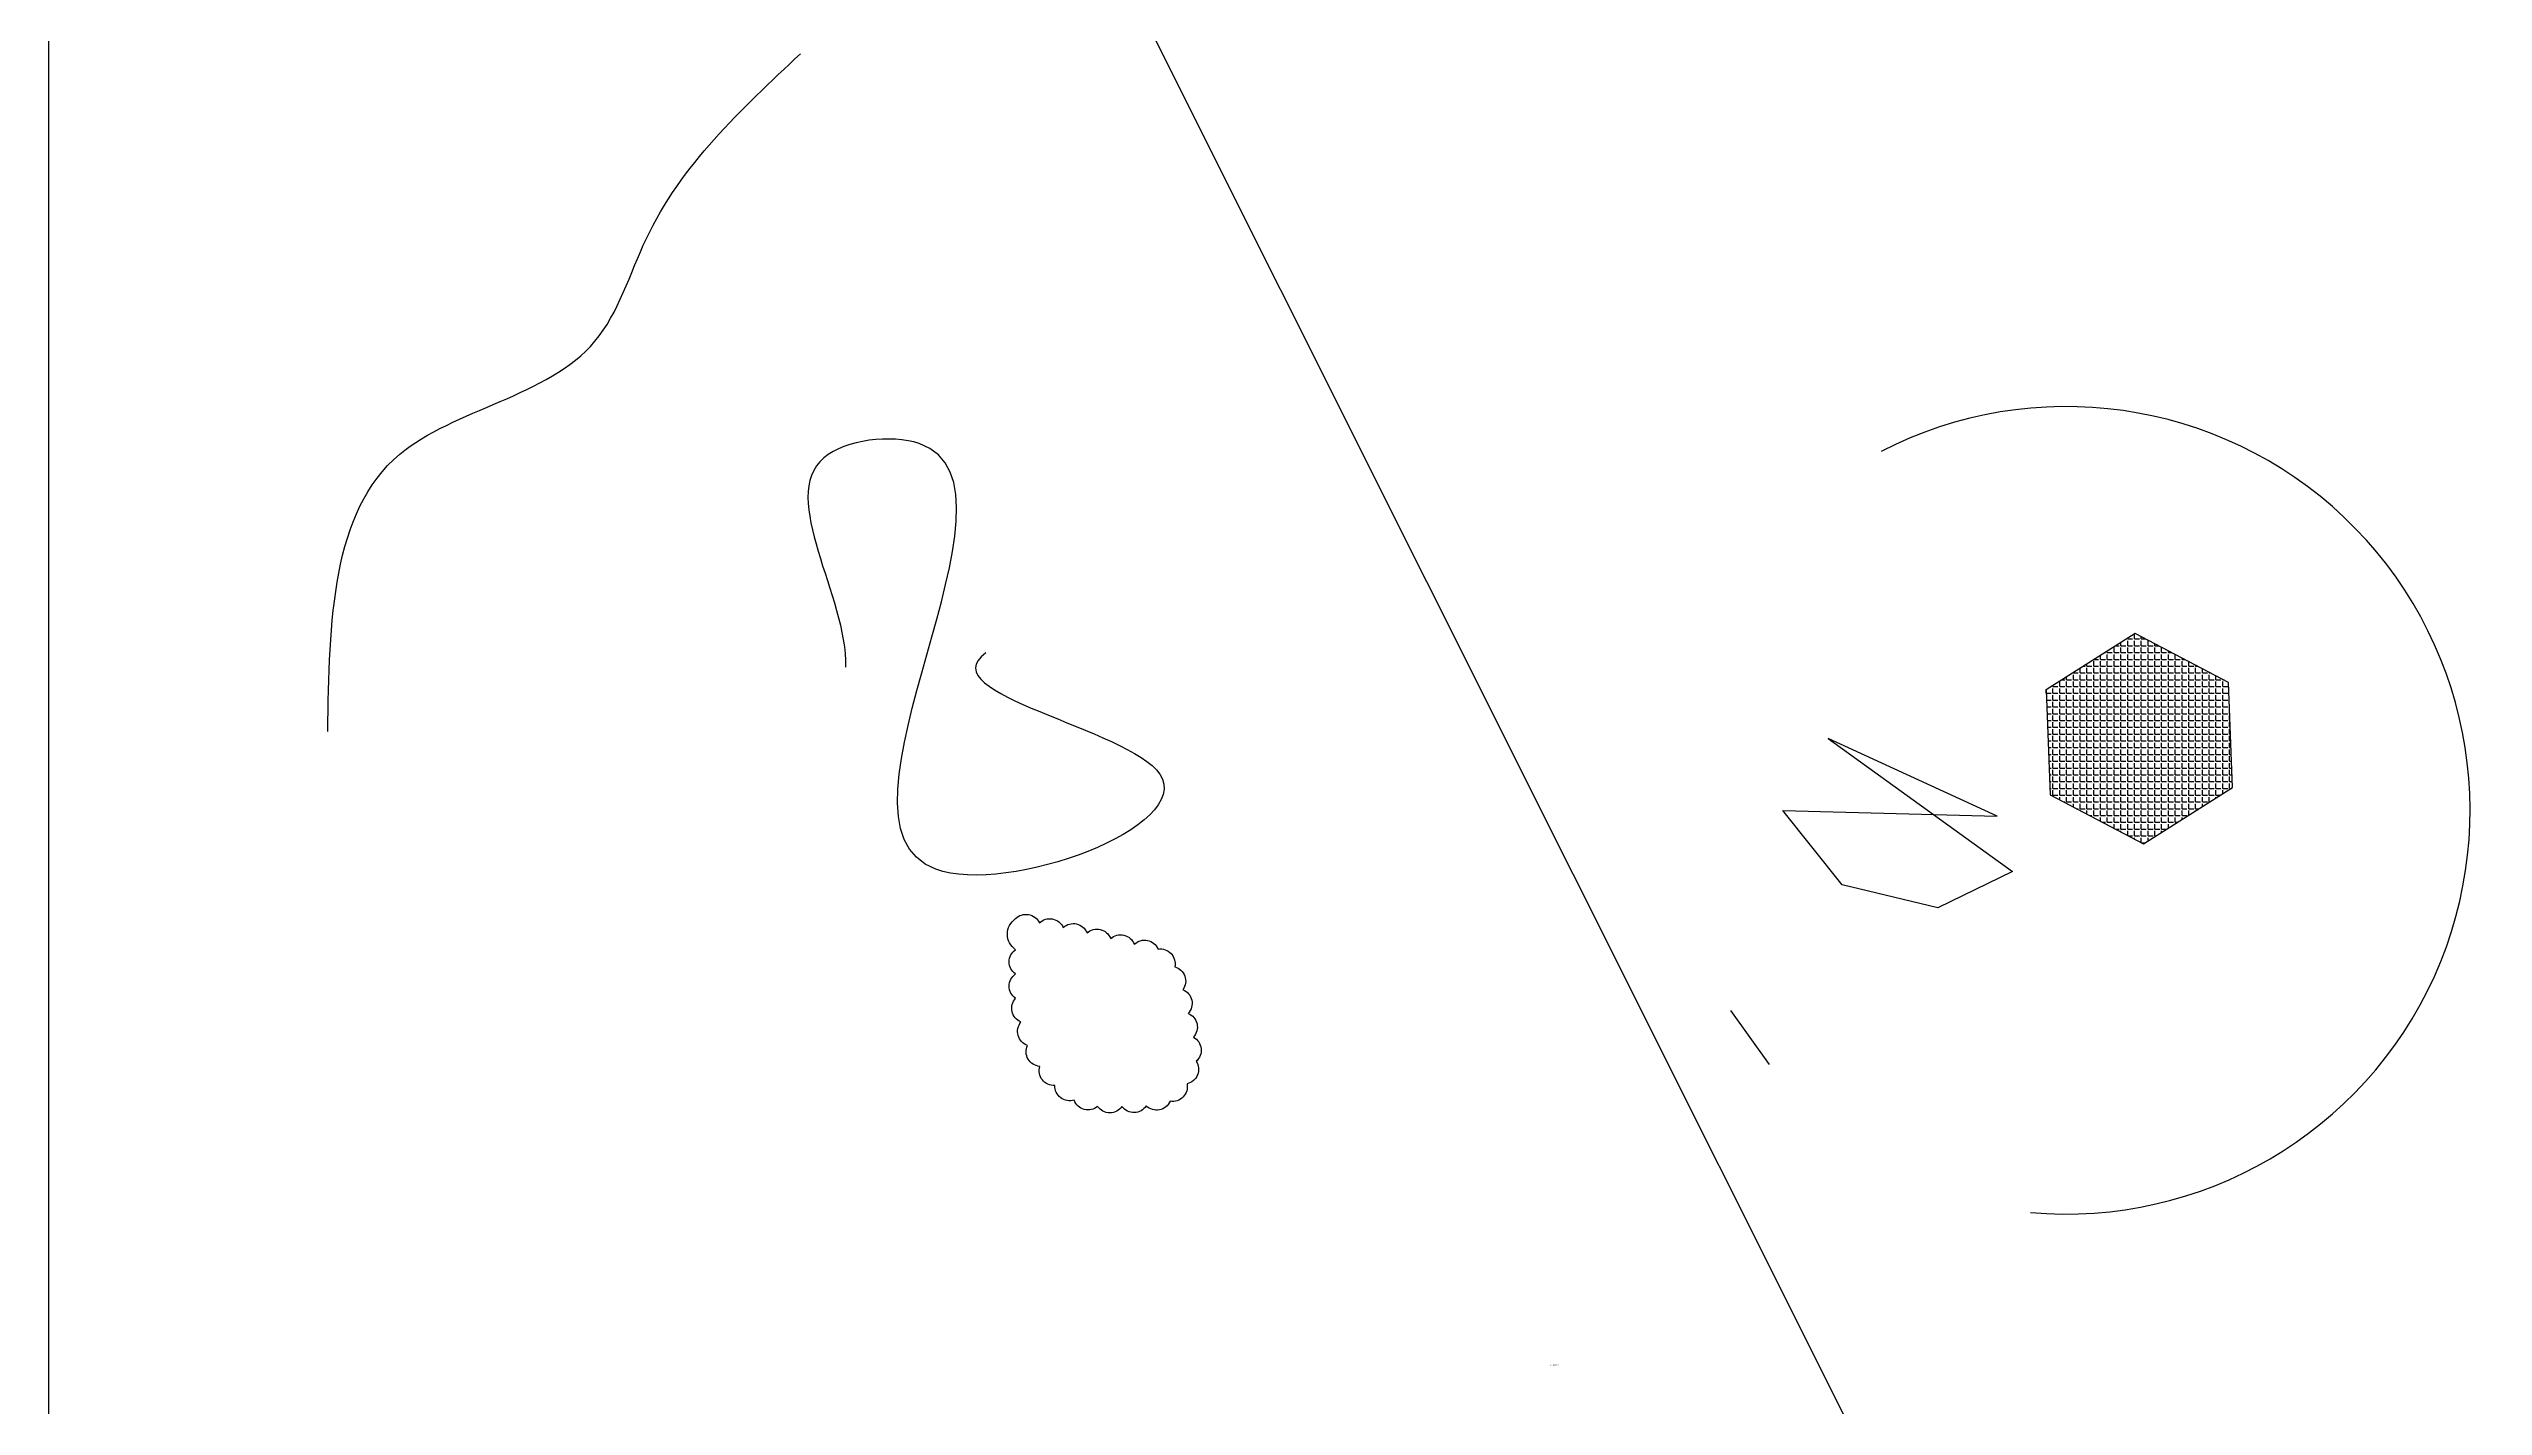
# Model space of a CAD drawing. Header units: millimetres. Extents: x -2750778 to 731427, y -1983468 to 1712338.
# Drawn here: x -3088 to 1919, y -84 to 2709 of the extents above; entities that cross this region are included whole.
import ezdxf

# ---------------------------------------------------------------- set-up
doc = ezdxf.new("R2010")
doc.units = ezdxf.units.MM
doc.layers.add('Tavolo 2', color=2, linetype='Continuous')
doc.layers.add('Tavolo 3', color=4, linetype='Continuous')
doc.dimstyles.new('ISO-25', dxfattribs={"dimtxt": 2.5, "dimasz": 2.5, "dimexe": 1.25, "dimexo": 0.625, "dimtad": 1, "dimtxsty": 'Standard', "dimcen": 2.5, "dimadec": 0, "dimazin": 0, "dimtfac": 1, "dimtmove": 0, "dimatfit": 3, "dimfxl": 1, "dimarcsym": 0})

# ---------------------------------------------------------------- blocks, each defined once
blk = doc.blocks.new('*D5')
at = {"layer": 'Defpoints', "color": 0}
for p in [(3869.5, 4177.6), (4398, 4177.6), (0, 0)]:
    blk.add_point(p, dxfattribs=at)
at = {"layer": 'Tavolo 3', "color": 0, "lineweight": -2}
blk.add_line((3870.2, 4177.6), (4413.2, 4177.6), dxfattribs=at)
at = {"layer": 'Tavolo 3', "color": 0, "insert": (4405.9, 4179.7), "char_height": 2.5, "attachment_point": 5}
blk.add_mtext('4177,65', dxfattribs=at)
blk = doc.blocks.new('*D6')
at = {"layer": 'Defpoints', "color": 0}
for p in [(4630.5, 4515.7), (4820.8, 4198.8), (0, 0)]:
    blk.add_point(p, dxfattribs=at)
at = {"layer": 'Tavolo 3', "color": 0, "lineweight": -2}
for p, q in [((4630.5, 4515.1), (4630.5, 4208.8)), ((4630.5, 4208.8), (4820.8, 4203.8)), ((4820.8, 4203.8), (4820.8, 4183.2))]:
    blk.add_line(p, q, dxfattribs=at)
at = {"layer": 'Tavolo 3', "color": 0, "insert": (4818.7, 4190.7), "char_height": 2.5, "attachment_point": 5, "rotation": 90}
blk.add_mtext('4630,52', dxfattribs=at)
blk = doc.blocks.new('*D8')
at = {"layer": 'Defpoints', "color": 0}
for p in [(-276.9, 4701.8), (-780.9, 4621.3), (0, 0)]:
    blk.add_point(p, dxfattribs=at)
at = {"layer": 'Tavolo 3', "color": 0, "lineweight": -2}
for p, q in [((-770.9, 4701.8), (-775.9, 4621.3)), ((-277.5, 4701.8), (-770.9, 4701.8)), ((-775.9, 4621.3), (-795.7, 4621.3))]:
    blk.add_line(p, q, dxfattribs=at)
at = {"layer": 'Tavolo 3', "color": 0, "insert": (-788.6, 4623.4), "char_height": 2.5, "attachment_point": 5}
blk.add_mtext('4701,85', dxfattribs=at)

msp = doc.modelspace()

# ---------------------------------------------------------------- hatches: boundary and pattern name
at = {"layer": 'Tavolo 3'}
h = msp.add_hatch(dxfattribs=at)
h.set_pattern_fill('ANGLE', color=256, scale=2, style=0)
h.set_pattern_definition([(0, (0, 0), (0, 13.97), [10.16, -3.81]), (90, (0, 0), (-13.97, 9e-16), [10.16, -3.81])])
h.paths.add_polyline_path([(1403.271, 1189.009), (1394.543, 1405.564), (1202.638, 1506.282), (1019.461, 1390.446), (1028.189, 1173.892), (1220.094, 1073.174)])

# ---------------------------------------------------------------- linework, layer by layer
at = {"layer": 'Tavolo 2'}
msp.add_xline((207.649, 690.264), (0.4474991275, -0.89428436802), dxfattribs=at)
msp.add_lwpolyline([(571.681, 1289.728), (950.434, 1016.513), (797.052, 941.848), (600.408, 989.005), (478.489, 1142.265), (918.971, 1130.476), (571.681, 1289.728)], dxfattribs=at)
msp.add_lwpolyline([(-1099.847, 919.402, -0.52056705), (-1050.607, 910.72, -0.52056705), (-1001.486, 901.382, -0.52056705), (-952.732, 890.291, -0.52056705), (-904.113, 878.62, -0.52056705), (-855.494, 866.95, -0.52056705), (-806.52, 856.874, -0.52056705), (-772.345, 820.377, -0.52056705), (-755.463, 773.313, -0.52056705), (-744.674, 724.491, -0.52056705), (-733.83, 675.681, -0.52056705), (-728.403, 625.976, -0.52056705), (-747.014, 579.569, -0.52056705), (-781.789, 543.643, -0.52056705), (-830.883, 534.168, -0.52056705), (-880.87, 532.994, -0.52056705), (-930.87, 532.975, -0.52056705), (-979.135, 546.032, -0.52056705), (-1018.905, 576.335, -0.52056705), (-1049.966, 615.517, -0.52056705), (-1075.266, 658.644, -0.52056705), (-1088.674, 706.812, -0.52056705), (-1099.768, 755.566, -0.52056705), (-1099.834, 805.566, -0.52056705), (-1099.846, 855.566, -0.52056705)], format="xyb", close=True, dxfattribs=at)
msp.add_arc((1061.049, 1142.37), 830.639, 264.922533, 117.29589, dxfattribs=at)
at = {"layer": 'Tavolo 2', "start_tangent": (-0.81223602, -0.58332893), "end_tangent": (-0.03604137, -0.9993503)}
msp.add_spline([(-1160.708, 1466.3), (-803.258, 1216.774), (-1263.536, 1021.067), (-1297.812, 1896.854), (-1493.675, 1867.498), (-1449.606, 1436.944)], degree=3, dxfattribs=at)
at = {"layer": 'Tavolo 3'}
msp.add_line((370.859, 730.63), (450.04, 619.219), dxfattribs=at)
for points in [[(-3088.145, 5441.204), (11211.63, 5441.204), (11211.63, -3064.577), (-3088.145, -3064.577)], [(1403.271, 1189.009), (1394.543, 1405.564), (1202.638, 1506.282), (1019.461, 1390.446), (1028.189, 1173.892), (1220.094, 1073.174)]]:
    msp.add_lwpolyline(points, close=True, dxfattribs=at)
at = {"layer": 'Tavolo 3', "end_tangent": (-0.99911225, 0.04212733)}
msp.add_spline([(-2514.289, 1304.403), (-2366.319, 1874.827), (-1964.688, 2107.222), (-1858.996, 2318.49), (-1541.918, 2698.773)], degree=3, dxfattribs=at)

# ---------------------------------------------------------------- texts
at = {"layer": 'Tavolo 3'}
msp.add_attdef('ATRIBUTO', (0, 0), 'at', height=2.5, dxfattribs=at)

# ---------------------------------------------------------------- dimensions: what is measured, and where the dimension line sits
for feature_location, offset, picture, middle in [((-276.855, 4701.847), (-504.078, -80.534), '*D8', (-788.641, 4623.396)), ((4630.519, 4515.679), (190.246, -316.902), '*D6', (4818.682, 4190.652)), ((3869.534, 4177.65), (528.462, 0), '*D5', (4405.913, 4179.733))]:
    dim = msp.add_ordinate_dim(feature_location=feature_location, offset=offset, dtype=0, origin=(0, 0), dimstyle='ISO-25', dxfattribs=at)
    dim.commit()
    dim.dimension.update_dxf_attribs({"geometry": picture, "text_midpoint": middle})

doc.saveas('drawing.dxf')
